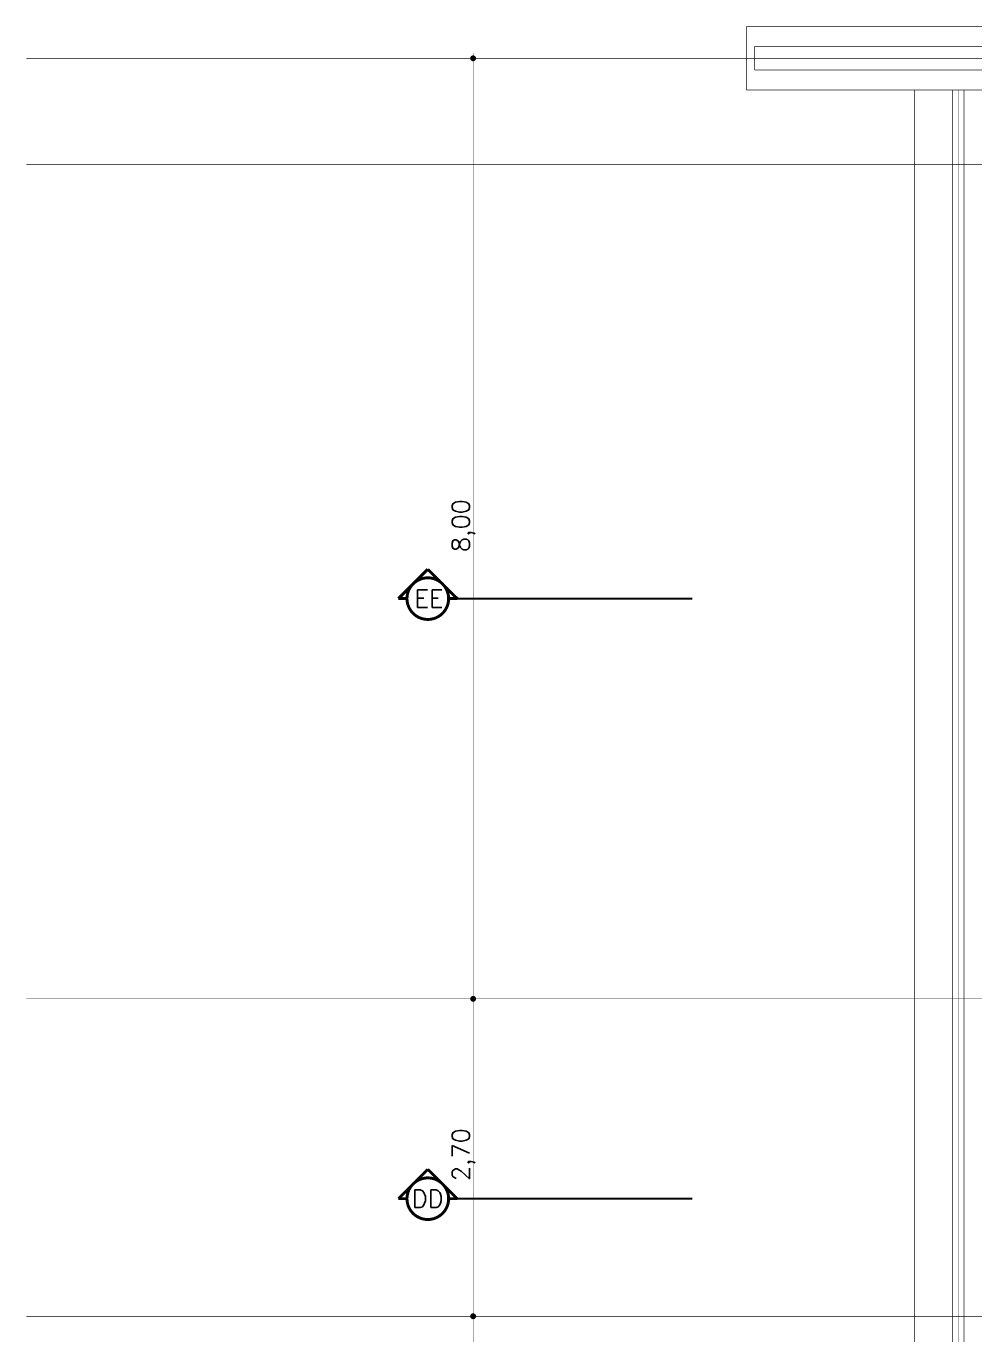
# Model space of a CAD drawing. Header units: inches. Extents: x -511311 to -456756, y 27559 to 65477.
# Drawn here: x -511311 to -503247, y 40219 to 51350 of the extents above; entities that cross this region are included whole.
import ezdxf

# ---------------------------------------------------------------- set-up
doc = ezdxf.new("R2010")
doc.units = ezdxf.units.IN
doc.header["$MEASUREMENT"] = 0
doc.linetypes.add('Achse', pattern=[115, 0, -40, 75, 0])
doc.linetypes.add('Tiretet', pattern=[546.805537, 264.583325, -105.833328, 70.555556, -105.833328])
for name, color, linetype in [('00 cotations', 7, 'Continuous'), ('00 hachures', 7, 'Continuous'), ('00 traits de coupes', 7, 'Continuous'), ('ArchiCAD', 7, 'Continuous'), ('murs peripherique', 7, 'Continuous')]:
    doc.layers.add(name, color=color, linetype=linetype)
doc.styles.get("Standard").update_dxf_attribs({"font": 'txt', "bigfont": 'BIGFONT.SHX'})
doc.dimstyles.new('Dimstyle_38', dxfattribs={"dimtxt": 150, "dimasz": 85.5, "dimexe": 0.18, "dimexo": 0, "dimgap": 0.09, "dimtad": 1, "dimlfac": 0.001, "dimzin": 0, "dimdsep": 46, "dimtxsty": 'Standard', "dimblk": 'ARROWHEAD_11', "dimblk1": 'ARROWHEAD_11', "dimblk2": 'ARROWHEAD_11', "dimcen": 0.09, "dimclrd": 7, "dimclre": 7, "dimclrt": 7, "dimadec": 1, "dimazin": 0, "dimtfac": 1, "dimtdec": 4, "dimtmove": 0, "dimatfit": 3, "dimfxl": 1, "dimtolj": 1, "dimtzin": 0, "dimarcsym": 0})

# ---------------------------------------------------------------- blocks, each defined once
blk = doc.blocks.new('*D76')
at = {"layer": '00 cotations', "color": 7, "linetype": 'Continuous', "const_width": 5}
for points in [[(-507534, 40377), (-507596, 40377)], [(-507511, 35201), (-507511, 40354)], [(-507427, 40377), (-507489, 40377)], [(-507534, 35179), (-507596, 35179)], [(-507427, 35179), (-507489, 35179)], [(-507511, 35134), (-507511, 35156)]]:
    blk.add_lwpolyline(points, dxfattribs=at)
at = {"layer": '00 cotations', "color": 7, "linetype": 'Continuous'}
for points, const_width in [([(-507534, 40377, 1), (-507489, 40377, 1)], 5), ([(-507522, 40377, 1), (-507500, 40377, 1)], 22.5), ([(-507534, 35179, 1), (-507489, 35179, 1)], 5), ([(-507522, 35179, 1), (-507500, 35179, 1)], 22.5)]:
    blk.add_lwpolyline(points, format="xyb", close=True, dxfattribs=dict(at, const_width=const_width))
at = {"layer": '00 cotations', "color": 7, "insert": (-507691, 37577), "char_height": 150, "attachment_point": 1, "rotation": 90}
blk.add_mtext('\\A1;{\\Ftxt.shx|c0;5,20}', dxfattribs=at)
blk = doc.blocks.new('ARROWHEAD_11')
at = {"color": 0, "linetype": 'Continuous'}
blk.add_line((0, 0), (-1, 0), dxfattribs=at)
at = {"color": 0, "linetype": 'Continuous', "const_width": 0.25}
blk.add_lwpolyline([(-0.125, 0, 1), (0.125, 0, 1)], format="xyb", close=True, dxfattribs=at)
blk = doc.blocks.new('*D77')
at = {"layer": '00 cotations', "color": 7, "linetype": 'Continuous', "const_width": 5}
for points in [[(-507534, 43077), (-507596, 43077)], [(-507427, 43077), (-507489, 43077)], [(-507511, 40399), (-507511, 43054)], [(-507534, 40377), (-507596, 40377)], [(-507427, 40377), (-507489, 40377)]]:
    blk.add_lwpolyline(points, dxfattribs=at)
at = {"layer": '00 cotations', "color": 7, "linetype": 'Continuous'}
for points, const_width in [([(-507534, 43077, 1), (-507489, 43077, 1)], 5), ([(-507522, 43077, 1), (-507500, 43077, 1)], 22.5), ([(-507534, 40377, 1), (-507489, 40377, 1)], 5), ([(-507522, 40377, 1), (-507500, 40377, 1)], 22.5)]:
    blk.add_lwpolyline(points, format="xyb", close=True, dxfattribs=dict(at, const_width=const_width))
at = {"layer": '00 cotations', "color": 7, "insert": (-507691, 41527), "char_height": 150, "attachment_point": 1, "rotation": 90}
blk.add_mtext('\\A1;{\\Ftxt.shx|c0;2,70}', dxfattribs=at)
blk = doc.blocks.new('*D78')
at = {"layer": '00 cotations', "color": 7, "linetype": 'Continuous'}
for points, const_width in [([(-507534, 51077, 1), (-507489, 51077, 1)], 5), ([(-507522, 51077, 1), (-507500, 51077, 1)], 22.5), ([(-507534, 43077, 1), (-507489, 43077, 1)], 5), ([(-507522, 43077, 1), (-507500, 43077, 1)], 22.5)]:
    blk.add_lwpolyline(points, format="xyb", close=True, dxfattribs=dict(at, const_width=const_width))
at = {"layer": '00 cotations', "color": 7, "linetype": 'Continuous', "const_width": 5}
for points in [[(-507511, 51099), (-507511, 51122)], [(-507534, 51077), (-507596, 51077)], [(-507511, 43099), (-507511, 51054)], [(-507427, 51077), (-507489, 51077)], [(-507534, 43077), (-507596, 43077)], [(-507427, 43077), (-507489, 43077)]]:
    blk.add_lwpolyline(points, dxfattribs=at)
at = {"layer": '00 cotations', "color": 7, "insert": (-507691, 46877), "char_height": 150, "attachment_point": 1, "rotation": 90}
blk.add_mtext('\\A1;{\\Ftxt.shx|c0;8,00}', dxfattribs=at)
blk = doc.blocks.new('CUTPLANE_7', base_point=(-507647, 41377))
at = {"layer": '00 traits de coupes', "color": 7, "linetype": 'Continuous', "const_width": 25}
for points in [[(-507897, 41627), (-508147, 41377)], [(-507647, 41377), (-507897, 41627)], [(-508147, 41377), (-508074, 41377)], [(-507720, 41377), (-507647, 41377)]]:
    blk.add_lwpolyline(points, dxfattribs=at)
blk.add_lwpolyline([(-508074, 41377, 1), (-507720, 41377, 1)], format="xyb", close=True, dxfattribs=at)
at = {"layer": '00 traits de coupes', "color": 171, "linetype": 'Tiretet', "const_width": 17.5}
blk.add_lwpolyline([(-507647, 41377), (-505647, 41377)], dxfattribs=at)
at = {"layer": 'ArchiCAD', "color": 7, "insert": (-508033, 41302), "char_height": 150, "attachment_point": 7}
blk.add_mtext('\\A1;{\\Ftxt.shx|c0;DD}', dxfattribs=at)
blk = doc.blocks.new('CUTPLANE_8', base_point=(-507647, 46481))
at = {"layer": '00 traits de coupes', "color": 7, "linetype": 'Continuous', "const_width": 25}
for points in [[(-507897, 46731), (-508147, 46481)], [(-507647, 46481), (-507897, 46731)], [(-508147, 46481), (-508074, 46481)], [(-507720, 46481), (-507647, 46481)]]:
    blk.add_lwpolyline(points, dxfattribs=at)
blk.add_lwpolyline([(-508074, 46481, 1), (-507720, 46481, 1)], format="xyb", close=True, dxfattribs=at)
at = {"layer": '00 traits de coupes', "color": 171, "linetype": 'Tiretet', "const_width": 17.5}
blk.add_lwpolyline([(-507647, 46481), (-505647, 46481)], dxfattribs=at)
at = {"layer": 'ArchiCAD', "color": 7, "insert": (-508009, 46406), "char_height": 150, "attachment_point": 7}
blk.add_mtext('\\A1;{\\Ftxt.shx|c0;EE}', dxfattribs=at)

msp = doc.modelspace()

# ---------------------------------------------------------------- linework, layer by layer
at = {"layer": '00 hachures', "color": 7, "linetype": 'Achse', "const_width": 5}
for points in [[(-464558.563, 51176.835), (-505118.267, 51177.795)], [(-505118.267, 51177.795), (-505118.267, 50976.801)], [(-464558.563, 50976.801), (-505118.267, 50976.801)]]:
    msp.add_lwpolyline(points, dxfattribs=at)
at = {"layer": 'murs peripherique', "color": 7, "linetype": 'Continuous', "const_width": 5}
for points in [[(-464478.563, 51347.766), (-505188.267, 51346.804)], [(-505188.267, 51346.801), (-505188.267, 50806.801)], [(-505188.267, 50806.801), (-501988.267, 50806.801)], [(-503758.267, 50806.801), (-503758.18, 35448.519)], [(-503438.267, 35452.377), (-503438.267, 50806.801)], [(-503388.267, 35448.519), (-503388.267, 50806.801)], [(-503338.267, 35448.519), (-503338.267, 50806.801)]]:
    msp.add_lwpolyline(points, dxfattribs=at)
at = {"layer": 'murs peripherique', "color": 1, "linetype": 'Tiretet', "const_width": 5}
for points in [[(-511308.535, 51076.801), (-506845.279, 51076.801)], [(-511308.535, 51076.801), (-459358.126, 51076.801)], [(-511308.535, 50172.492), (-459358.126, 50172.492)], [(-511308.535, 43076.801), (-459358.126, 43076.801)], [(-511308.535, 43076.801), (-506845.279, 43076.801)], [(-511308.535, 40376.801), (-459358.126, 40376.801)], [(-511308.535, 40376.801), (-506845.279, 40376.801)]]:
    msp.add_lwpolyline(points, dxfattribs=at)

# ---------------------------------------------------------------- block references
at = {"layer": '00 traits de coupes', "color": 171}
for name, p in [('CUTPLANE_8', (-507646.888, 46481.135)), ('CUTPLANE_7', (-507646.888, 41377.025))]:
    msp.add_blockref(name, p, dxfattribs=at)

# ---------------------------------------------------------------- dimensions: what is measured, and where the dimension line sits
at = {"layer": '00 cotations', "color": 7, "linetype": 'Continuous'}
for p1, p2, picture, middle in [((-511308.535, 43076.801), (-511308.535, 51076.801), '*D78', (-507616.142, 47076.801)), ((-511308.535, 40376.801), (-511308.535, 43076.801), '*D77', (-507616.142, 41726.801)), ((-511308.535, 35178.519), (-511308.535, 40376.801), '*D76', (-507616.142, 37777.66))]:
    dim = msp.add_linear_dim(base=(-507511.142, 40376.801), p1=p1, p2=p2, angle=90, dimstyle='Dimstyle_38', dxfattribs=at)
    dim.commit()
    dim.dimension.update_dxf_attribs({"geometry": picture, "text_midpoint": middle})

doc.saveas('drawing.dxf')
